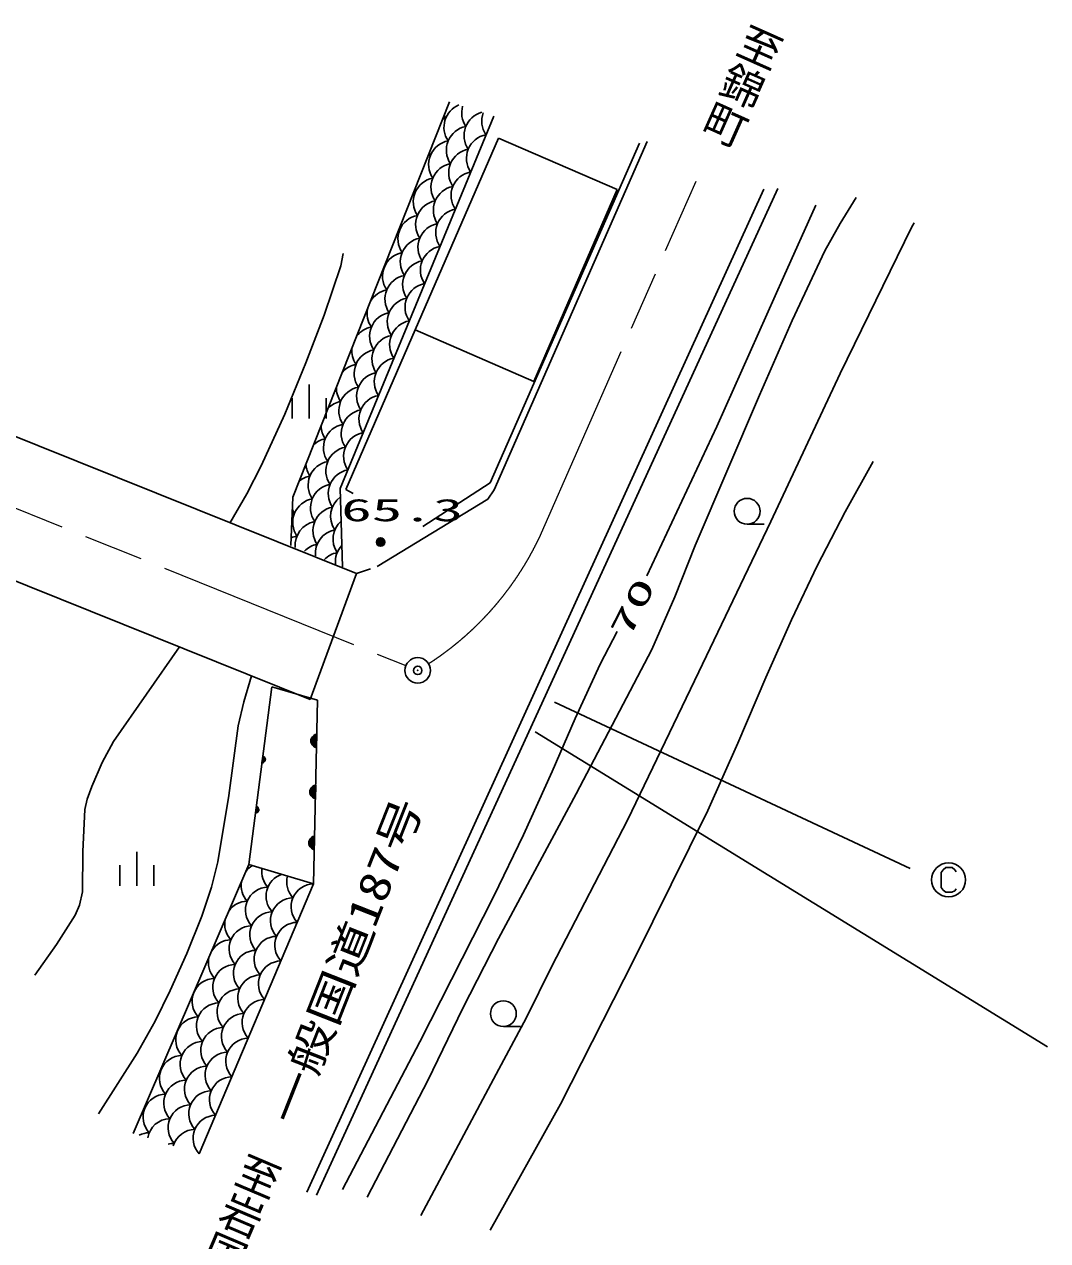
# Model space of a CAD drawing. Units: millimetres, scale not verified. Extents: x 40000 to 680000, y 20000 to 380000.
# Drawn here: x 200435 to 260630, y 263293 to 334867 of the extents above; entities that cross this region are included whole.
import ezdxf
from ezdxf.enums import TextEntityAlignment as Align

# ---------------------------------------------------------------- set-up
doc = ezdxf.new("R2010")
doc.units = ezdxf.units.MM
doc.header["$LTSCALE"] = 1000
doc.header["$PDMODE"] = 32
doc.header["$PDSIZE"] = 500
doc.linetypes.add('CHAIN', pattern=[18.5, 12, -1.5, 3.5, -1.5])
for name, color, linetype, lineweight in [('M-BGD', 7, 'Continuous', 25), ('M-BMK', 2, 'CHAIN', 13), ('M-BMK-SRVR', 3, 'Continuous', 25), ('M-STR-STR1', 1, 'Continuous', 25), ('M-STR-STRC', 7, 'Continuous', 25)]:
    doc.layers.add(name, color=color, linetype=linetype, lineweight=lineweight)
doc.layers.add('M-OTRS', color=6, linetype='Continuous')
doc.styles.add('@ＭＳ ゴシック', font='')
doc.styles.add('ＭＳ ゴシック', font='')
doc.styles.get('@ＭＳ ゴシック').set_extended_font_data('@MS Gothic')
doc.styles.get('ＭＳ ゴシック').set_extended_font_data('MS Gothic')

msp = doc.modelspace()

# ---------------------------------------------------------------- linework, layer by layer
at = {"layer": 'M-BGD'}
for p, q in [((216233, 307037), (225437, 330300)), ((228043, 329468), (219009, 307555)), ((228334, 328176), (223424, 316883)), ((236621, 327880), (227843, 307889)), ((228065, 307474), (237073, 327970)), ((235310, 325143), (228334, 328176)), ((243933, 325172), (217051, 266145)), ((217616, 265975), (244767, 325208)), ((230399, 313850), (235310, 325143)), ((245099, 319982), (247001, 324230)), ((249373, 324681), (248417, 323154)), ((249373, 324681), (248417, 323154)), ((248417, 323154), (247520, 321530)), ((248417, 323154), (247520, 321530)), ((248431, 314312), (252624, 322912)), ((252624, 322912), (252768, 323180)), ((219061, 320664), (219197, 321387)), ((247520, 321530), (245609, 317436)), ((218076, 317753), (219061, 320664)), ((218076, 317753), (219061, 320664)), ((219061, 320664), (219061, 320664)), ((241165, 311204), (245099, 319982)), ((217003, 314950), (218076, 317753)), ((217003, 314950), (218076, 317753)), ((245609, 317436), (243674, 313042)), ((223424, 316883), (219344, 307490)), ((223424, 316883), (230399, 313850)), ((215749, 311932), (217003, 314950)), ((215749, 311932), (217003, 314950)), ((244338, 305604), (248431, 314312)), ((217192, 313673), (217192, 311672)), ((216192, 312873), (216191, 311673)), ((218193, 312872), (218192, 311672)), ((243674, 313042), (239892, 304209)), ((214367, 308890), (215749, 311932)), ((214367, 308890), (215749, 311932)), ((237057, 302423), (241165, 311204)), ((213526, 307243), (214367, 308890)), ((213526, 307243), (214367, 308890)), ((213526, 307243), (214367, 308890)), ((250368, 309149), (248720, 306173)), ((250368, 309149), (248720, 306173)), ((227843, 307889), (223866, 305325)), ((212523, 305511), (213526, 307243)), ((212523, 305511), (213526, 307243)), ((212523, 305511), (213526, 307243)), ((219009, 307555), (219147, 302941)), ((219344, 307490), (219769, 307268)), ((227703, 306932), (228065, 307474)), ((216117, 304191), (216233, 307037)), ((221182, 302971), (227703, 306932)), ((248720, 306173), (247081, 302998)), ((248720, 306173), (247081, 302998)), ((240114, 296760), (244338, 305604)), ((242951, 305452), (243951, 305451)), ((239892, 304209), (238693, 301183)), ((239892, 304209), (238693, 301183)), ((219969, 302544), (220806, 302827)), ((247081, 302998), (245560, 299829)), ((217257, 295145), (219969, 302544)), ((238693, 301183), (237352, 298085)), ((238693, 301183), (237352, 298085)), ((245560, 299829), (244045, 296431)), ((234314, 297215), (235304, 299148)), ((205672, 292671), (209557, 298238)), ((237352, 298085), (232892, 289585)), ((232831, 294023), (234314, 297215)), ((213805, 296532), (213339, 295000)), ((213805, 296532), (213339, 295000)), ((213805, 296532), (213339, 295000)), ((235915, 288030), (240114, 296760)), ((244045, 296431), (242411, 292559)), ((214995, 295878), (213638, 285428)), ((217678, 295100), (214995, 295878)), ((213339, 295000), (213015, 293586)), ((213339, 295000), (213015, 293586)), ((213339, 295000), (213015, 293586)), ((217450, 284296), (217678, 295100)), ((213015, 293586), (212463, 289488)), ((213015, 293586), (212463, 289488)), ((231489, 290896), (232831, 294023)), ((217290, 292642), (217292, 292770)), ((217292, 292770), (217326, 292865)), ((217326, 292865), (217376, 292944)), ((217336, 292545), (217342, 292865)), ((217376, 292944), (217458, 293023)), ((217392, 292944), (217382, 292464)), ((217429, 292415), (217441, 292991)), ((217458, 293023), (217539, 293069)), ((217490, 293038), (217476, 292366)), ((217524, 292349), (217539, 293053)), ((217539, 293069), (217636, 293099)), ((217587, 293068), (217571, 292332)), ((217636, 293099), (217619, 292299)), ((205021, 291427), (205672, 292671)), ((205021, 291427), (205672, 292671)), ((205021, 291427), (205672, 292671)), ((217320, 292545), (217290, 292642)), ((217366, 292464), (217320, 292545)), ((217444, 292383), (217366, 292464)), ((217523, 292333), (217444, 292383)), ((217619, 292299), (217523, 292333)), ((242411, 292559), (240632, 288607)), ((204406, 290022), (205021, 291427)), ((204406, 290022), (205021, 291427)), ((204406, 290022), (205021, 291427)), ((214415, 291410), (214467, 291807)), ((214465, 291420), (214415, 291410)), ((214496, 291787), (214449, 291422)), ((214507, 291438), (214465, 291420)), ((214467, 291807), (214512, 291785)), ((214483, 291434), (214526, 291767)), ((214552, 291473), (214507, 291438)), ((214512, 291785), (214549, 291756)), ((214555, 291739), (214517, 291453)), ((214549, 291756), (214583, 291711)), ((214581, 291510), (214552, 291473)), ((214553, 291481), (214582, 291703)), ((214603, 291555), (214581, 291510)), ((214583, 291711), (214602, 291668)), ((214600, 291652), (214583, 291525)), ((214602, 291668), (214612, 291619)), ((214612, 291619), (214603, 291555)), ((229800, 287169), (231489, 290896)), ((204125, 289272), (204406, 290022)), ((204125, 289272), (204406, 290022)), ((204406, 290022), (204536, 290323)), ((217263, 289865), (217313, 289944)), ((217313, 289944), (217394, 290022)), ((217329, 289943), (217319, 289463)), ((217366, 289414), (217378, 289990)), ((217394, 290022), (217475, 290068)), ((217427, 290037), (217413, 289365)), ((217460, 289348), (217475, 290052)), ((217475, 290068), (217572, 290098)), ((217524, 290067), (217508, 289331)), ((217572, 290098), (217555, 289298)), ((203996, 288665), (204125, 289272)), ((203996, 288665), (204125, 289272)), ((212463, 289488), (211813, 285580)), ((212463, 289488), (211813, 285580)), ((217226, 289641), (217229, 289769)), ((217256, 289545), (217226, 289641)), ((217229, 289769), (217263, 289865)), ((217303, 289464), (217256, 289545)), ((217272, 289544), (217279, 289864)), ((217381, 289382), (217303, 289464)), ((217460, 289332), (217381, 289382)), ((217555, 289298), (217460, 289332)), ((232892, 289585), (228321, 281065)), ((203867, 286190), (203996, 288665)), ((203867, 286190), (203996, 288665)), ((203867, 286190), (203996, 288665)), ((214030, 288451), (214082, 288848)), ((214080, 288461), (214030, 288451)), ((214112, 288828), (214064, 288463)), ((214123, 288479), (214080, 288461)), ((214082, 288848), (214128, 288826)), ((214098, 288475), (214141, 288808)), ((214168, 288514), (214123, 288479)), ((214128, 288826), (214164, 288797)), ((214170, 288780), (214133, 288494)), ((214164, 288797), (214199, 288752)), ((214197, 288551), (214168, 288514)), ((214169, 288522), (214198, 288744)), ((214219, 288596), (214197, 288551)), ((214199, 288752), (214217, 288709)), ((214215, 288693), (214199, 288566)), ((214217, 288709), (214227, 288660)), ((214227, 288660), (214219, 288596)), ((240632, 288607), (236323, 279906)), ((231467, 279439), (235915, 288030)), ((217249, 286943), (217331, 287021)), ((217331, 287021), (217412, 287068)), ((217363, 287037), (217349, 286364)), ((217397, 286347), (217412, 287052)), ((217412, 287068), (217509, 287098)), ((217460, 287067), (217445, 286330)), ((217509, 287098), (217492, 286297)), ((228054, 283567), (229800, 287169)), ((217163, 286641), (217166, 286769)), ((217193, 286544), (217163, 286641)), ((217166, 286769), (217200, 286864)), ((217239, 286463), (217193, 286544)), ((217200, 286864), (217249, 286943)), ((217209, 286544), (217216, 286864)), ((217317, 286381), (217239, 286463)), ((217265, 286943), (217255, 286463)), ((217302, 286413), (217314, 286990)), ((217396, 286331), (217317, 286381)), ((217492, 286297), (217396, 286331)), ((203862, 283827), (203867, 286190)), ((203862, 283827), (203867, 286190)), ((203862, 283827), (203867, 286190)), ((207059, 286183), (207058, 284182)), ((211813, 285580), (211436, 284104)), ((211813, 285580), (211436, 284104)), ((211813, 285580), (211436, 284104)), ((206058, 285383), (206058, 284182)), ((213638, 285428), (206840, 269602)), ((208059, 285382), (208058, 284181)), ((213638, 285428), (217450, 284296)), ((217450, 284296), (213638, 285428)), ((210724, 268400), (217450, 284296)), ((203677, 283045), (203862, 283827)), ((203677, 283045), (203862, 283827)), ((203677, 283045), (203862, 283827)), ((211436, 284104), (210876, 282391)), ((211436, 284104), (210876, 282391)), ((211436, 284104), (210876, 282391)), ((223693, 274986), (228054, 283567)), ((203431, 282456), (203677, 283045)), ((203431, 282456), (203677, 283045)), ((203431, 282456), (203677, 283045)), ((202328, 280722), (203431, 282456)), ((202328, 280722), (203431, 282456)), ((202328, 280722), (203431, 282456)), ((202328, 280722), (203431, 282456)), ((210876, 282391), (209995, 280197)), ((201061, 278923), (202328, 280722)), ((201061, 278923), (202328, 280722)), ((201061, 278923), (202328, 280722)), ((201061, 278923), (202328, 280722)), ((228321, 281065), (226232, 276965)), ((209995, 280197), (209009, 278014)), ((236323, 279906), (231979, 271331)), ((236323, 279906), (235872, 279004)), ((229951, 276380), (231467, 279439)), ((229951, 276380), (231467, 279439)), ((209009, 278014), (208127, 276219)), ((209009, 278014), (208127, 276219)), ((226232, 276965), (224178, 272710)), ((228348, 273379), (229951, 276380)), ((228348, 273379), (229951, 276380)), ((208127, 276219), (207076, 274325)), ((208127, 276219), (207076, 274325)), ((228611, 275890), (229612, 275890)), ((219156, 266295), (223693, 274986)), ((207076, 274325), (204789, 270750)), ((224178, 272710), (220600, 265858)), ((223763, 264772), (228348, 273379)), ((231979, 271331), (227838, 263920))]:
    msp.add_line(p, q, dxfattribs=at)
for centre, radius in [((242951, 306212), 760), ((221391, 304404), 250), ((221391, 304404), 200), ((221391, 304404), 150), ((221391, 304404), 100), ((221391, 304404), 50), ((221391, 304404), 10), ((228612, 276651), 760)]:
    msp.add_circle(centre, radius, dxfattribs=at)
for centre, radius, start, end in [((226535, 328808), 1417, 112.1685, 214.3321), ((227578, 329659), 1417, 163.95161, 214.3321), ((225492, 327956), 1417, 100.85899, 108.52238), ((226395, 330147), 1417, 206.4915, 214.3321), ((227718, 328320), 1417, 105.01271, 214.3321), ((228761, 329172), 1417, 159.71678, 214.3321), ((226675, 327468), 1417, 100.85899, 214.3321), ((225632, 326616), 1417, 100.85899, 214.3321), ((227858, 326980), 1417, 100.85899, 214.3321), ((224588, 325765), 1417, 100.85899, 106.75447), ((225492, 327956), 1417, 208.30664, 214.3321), ((226815, 326129), 1417, 100.85899, 214.3321), ((225772, 325277), 1417, 100.85899, 214.3321), ((224728, 324425), 1417, 100.85899, 214.3321), ((226955, 324789), 1417, 100.85899, 214.3321), ((223685, 323573), 1417, 100.85899, 105.0287), ((224588, 325765), 1417, 210.07456, 214.3321), ((225911, 323937), 1417, 100.85899, 214.3321), ((224868, 323086), 1417, 100.85899, 214.3321), ((223825, 322234), 1417, 100.85899, 214.3321), ((226051, 322598), 1417, 100.85899, 214.3321), ((225008, 321746), 1417, 100.85899, 214.3321), ((223965, 320894), 1417, 100.85899, 214.3321), ((222922, 320043), 1417, 100.85899, 214.3321), ((225148, 320407), 1417, 100.85899, 214.3321), ((224105, 319555), 1417, 100.85899, 214.3321), ((223061, 318703), 1417, 100.85899, 214.3321), ((222018, 317851), 1417, 100.85899, 149.57811), ((224245, 318215), 1417, 100.85899, 214.3321), ((223201, 317364), 1417, 100.85899, 214.3321), ((222018, 317851), 1417, 167.25093, 214.3321), ((222158, 316512), 1417, 100.85899, 214.3321), ((223341, 316024), 1417, 100.85899, 214.3321), ((221115, 315660), 1417, 100.85899, 143.04322), ((222298, 315172), 1417, 100.85899, 214.3321), ((221115, 315660), 1417, 173.78581, 214.3321), ((221255, 314321), 1417, 100.85899, 214.3321), ((222438, 313833), 1417, 100.85899, 214.3321), ((220211, 313469), 1417, 100.85899, 138.52082), ((221395, 312981), 1417, 100.85899, 214.3321), ((220211, 313469), 1417, 178.30821, 214.3321), ((220351, 312129), 1417, 100.85899, 214.3321), ((221535, 311642), 1417, 100.85899, 214.3321), ((219308, 311278), 1417, 100.85899, 134.82313), ((220491, 310790), 1417, 100.85899, 214.3321), ((219308, 311278), 1417, 182.0059, 214.3321), ((219448, 309938), 1417, 100.85899, 214.3321), ((220631, 309450), 1417, 100.85899, 214.3321), ((218405, 309087), 1417, 100.85899, 131.60618), ((219588, 308599), 1417, 100.85899, 214.3321), ((218405, 309087), 1417, 185.22285, 214.3321), ((218545, 307747), 1417, 100.85899, 214.3321), ((219728, 307259), 1417, 100.85899, 214.3321), ((217501, 306895), 1417, 100.85899, 128.7129), ((218685, 306407), 1417, 100.85899, 214.3321), ((219868, 305920), 1417, 126.53923, 214.3321), ((217641, 305556), 1417, 100.85899, 214.3321), ((218825, 305068), 1417, 100.85899, 214.3321), ((216598, 304704), 1417, 100.85899, 106.58503), ((217501, 306895), 1417, 203.76033, 214.3321), ((220008, 304580), 1417, 131.62739, 214.3321), ((217781, 304216), 1417, 100.85899, 185.23387), ((218964, 303728), 1417, 100.85899, 185.25611), ((216738, 303365), 1417, 100.85899, 115.16203), ((217921, 302877), 1417, 100.85899, 135.74955), ((220148, 303241), 1417, 137.1269, 185.27836), ((219104, 302389), 1417, 100.85899, 135.77076), ((214533, 284192), 1350, 119.94812, 142.70611), ((215749, 285016), 1350, 172.24424, 222.97319), ((214533, 284192), 1350, 170.8002, 222.97319), ((216005, 283569), 1350, 108.31775, 222.97319), ((217221, 284393), 1350, 164.64489, 222.97319), ((217477, 282946), 1350, 91.15936, 222.97319), ((214788, 282745), 1350, 91.15936, 222.97319), ((216260, 282122), 1350, 91.15936, 222.97319), ((213572, 281921), 1350, 91.15936, 145.29622), ((213572, 281921), 1350, 168.2101, 222.97319), ((215044, 281298), 1350, 91.15936, 222.97319), ((216516, 280675), 1350, 91.15936, 222.97319), ((213827, 280474), 1350, 91.15936, 222.97319), ((212611, 279650), 1350, 91.15936, 148.66459), ((215300, 279851), 1350, 91.15936, 222.97319), ((212611, 279650), 1350, 164.84172, 222.97319), ((214083, 279027), 1350, 91.15936, 222.97319), ((212867, 278203), 1350, 91.15936, 222.97319), ((215555, 278404), 1350, 91.15936, 222.97319), ((211650, 277379), 1350, 91.15936, 222.97319), ((214339, 277580), 1350, 91.15936, 222.97319), ((213122, 276756), 1350, 91.15936, 222.97319), ((211906, 275932), 1350, 91.15936, 222.97319), ((214594, 276134), 1350, 91.15936, 222.97319), ((210689, 275108), 1350, 91.15936, 222.97319), ((213378, 275310), 1350, 91.15936, 222.97319), ((212161, 274486), 1350, 91.15936, 222.97319), ((210945, 273662), 1350, 91.15936, 222.97319), ((213634, 273863), 1350, 91.15936, 222.97319), ((209729, 272838), 1350, 91.15936, 222.97319), ((212417, 273039), 1350, 91.15936, 222.97319), ((211201, 272215), 1350, 91.15936, 222.97319), ((209984, 271391), 1350, 91.15936, 222.97319), ((212673, 271592), 1350, 91.15936, 222.97319), ((211456, 270768), 1350, 91.15936, 222.97319), ((208768, 270567), 1350, 91.15936, 222.97319), ((210240, 269944), 1350, 91.15936, 222.97319), ((211712, 269321), 1350, 91.15936, 222.97319), ((209023, 269120), 1350, 91.15936, 170.66734), ((210495, 268497), 1350, 91.15936, 163.85935), ((207807, 268296), 1350, 91.15936, 117.38051), ((209279, 267673), 1350, 91.15936, 106.63174)]:
    msp.add_arc(centre, radius, start, end, dxfattribs=at)
at = {"layer": 'M-BMK'}
for p, q in [((230710, 304630), (239951, 325642)), ((157209, 323643), (222880, 297131))]:
    msp.add_line(p, q, dxfattribs=at)
msp.add_arc((214435, 312392), 18031, 302.84661, 334.50122, dxfattribs=at)
at = {"layer": 'M-BMK-SRVR'}
msp.add_circle((223576, 296850), 750, dxfattribs=at)
at = {"layer": 'M-OTRS'}
msp.add_point((223576, 296850), dxfattribs=at)
at = {"layer": 'M-STR-STR1'}
for p, q in [((160696, 326350), (219969, 302544)), ((160576, 317911), (217257, 295145))]:
    msp.add_line(p, q, dxfattribs=at)
at = {"layer": 'M-STR-STRC'}
for p, q in [((252543, 285202), (231626, 294981)), ((230484, 293231), (260630, 274693)), ((254482, 285123), (254362, 284963)), ((254362, 284963), (254362, 284083)), ((254643, 285243), (254482, 285123)), ((255003, 285243), (254643, 285243)), ((255163, 285123), (255003, 285243)), ((255243, 285003), (255163, 285123)), ((254362, 284083), (254482, 283923)), ((254482, 283923), (254642, 283803)), ((254642, 283803), (255002, 283802)), ((255002, 283802), (255162, 283882)), ((255162, 283882), (255242, 284002))]:
    msp.add_line(p, q, dxfattribs=at)
msp.add_circle((254802, 284523), 1000, dxfattribs=at)

# ---------------------------------------------------------------- texts
at = {"layer": 'M-BGD', "style": '@ＭＳ ゴシック'}
for s, rotation, p in [('至錦町', 245.976, (242865, 335280)), ('至岩国', 246.976, (213323, 268832))]:
    msp.add_text(s, height=1834, rotation=rotation, dxfattribs=at).set_placement(p, align=Align.BOTTOM_LEFT)
at = {"layer": 'M-BGD', "style": 'ＭＳ ゴシック'}
for s, height, rotation, width, p in [('65.3', 1320, 359.976, 2, (219074, 305230)), ('70', 1320, 63.376, 2, (236349, 298472)), ('一般国道187号', 1833, 68.476, 1.25, (216972, 269781))]:
    msp.add_text(s, height=height, rotation=rotation, dxfattribs=dict(at, width=width)).set_placement(p, align=Align.BOTTOM_LEFT)

doc.saveas('drawing.dxf')
